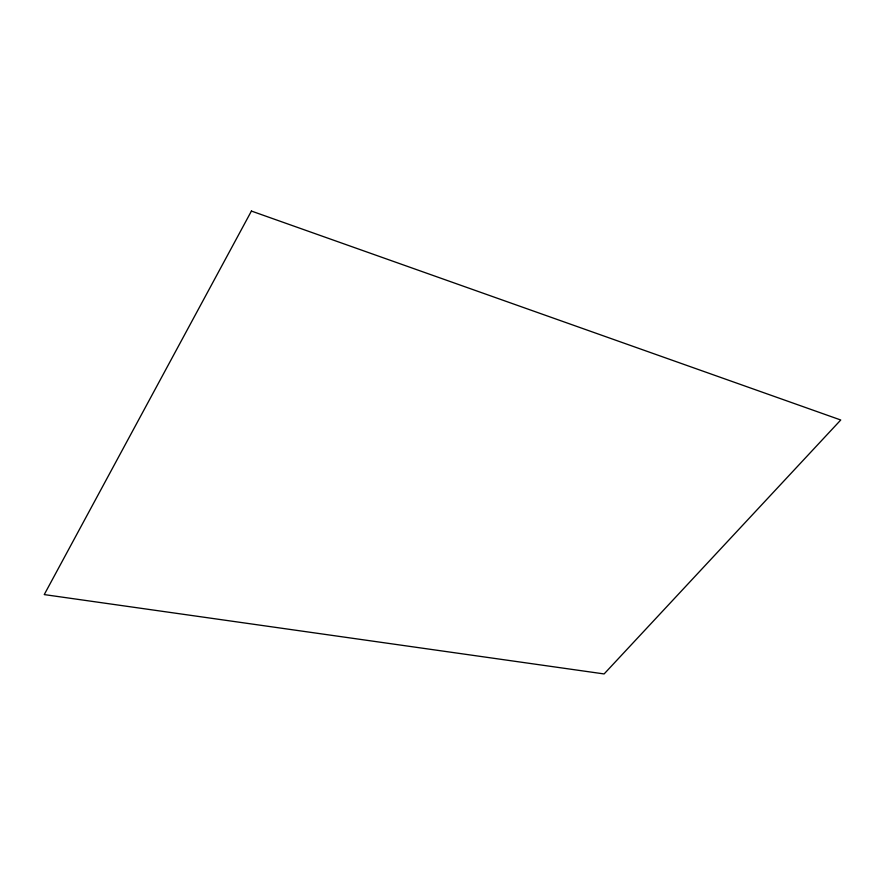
<?xml version="1.0" encoding="UTF-8"?>
<svg xmlns="http://www.w3.org/2000/svg" width="885" height="885" viewBox="0 0 885 885"><rect width="100%" height="100%" fill="white"/><g stroke="black" fill="none" stroke-linecap="round" stroke-linejoin="round"><path stroke-width="1.33" d="M251.417 211.061L44.25 594.587L604.112 673.939L840.75 419.999L251.417 211.061"/></g></svg>
